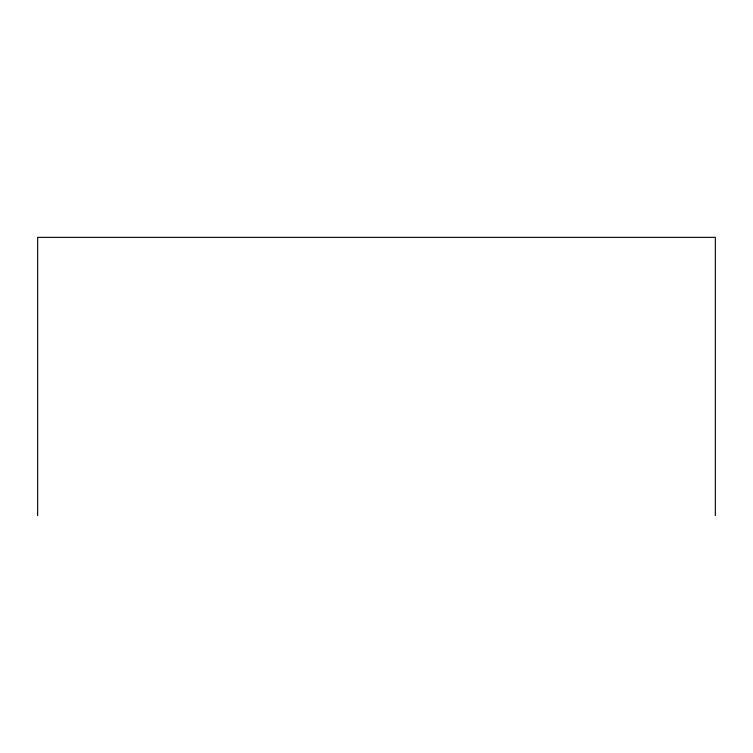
<?xml version="1.0" encoding="UTF-8"?>
<svg xmlns="http://www.w3.org/2000/svg" width="753" height="753" viewBox="0 0 753 753"><rect width="100%" height="100%" fill="white"/><g stroke="black" fill="none" stroke-linecap="round" stroke-linejoin="round"><path stroke-width="1.13" d="M715.35 515.654L715.35 237.346L37.65 237.346L37.65 515.654"/></g></svg>
